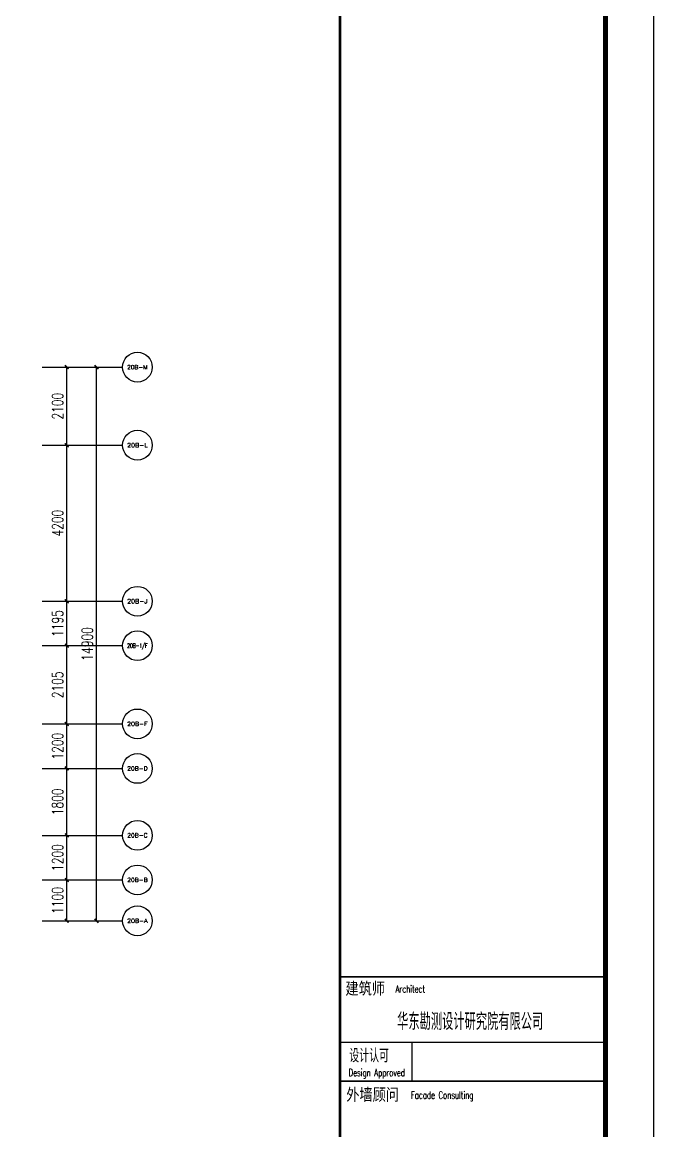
# Model space of a CAD drawing. Extents: x 296441 to 853063, y 459050 to 1117990.
# Drawn here: x 674833 to 691829, y 486313 to 516149 of the extents above; entities that cross this region are included whole.
import ezdxf
from ezdxf.enums import TextEntityAlignment as Align

# ---------------------------------------------------------------- set-up
doc = ezdxf.new("R2010")
doc.units = 0
doc.header["$LTSCALE"] = 1000
for name, color, linetype in [('AXIS', 3, 'Continuous'), ('AXIS_TEXT', 7, 'Continuous'), ('G-GRID-IDEN', 4, 'Continuous'), ('G-GRID-TEXT', 33, 'Continuous'), ('PUB_DIM', 3, 'Continuous'), ('ZT1_通用--图框---PM、LM、DY、JD', 150, 'Continuous')]:
    doc.layers.add(name, color=color, linetype=linetype)
doc.styles.add('_TCH_AXIS', font='COMPLEX', dxfattribs={"bigfont": 'GBCBIG'})
doc.styles.add('_TCH_DIM_T3', font='SIMPLEX', dxfattribs={"width": 0.705882, "bigfont": 'GBCBIG'})
doc.styles.add('GOA_04_COMPLEX_1.00', font='complex.shx')
doc.styles.add('ZT_图框1', font='ROMANS', dxfattribs={"width": 0.8, "bigfont": 'CHINESE'})
doc.styles.add('ZT_图框2', font='', dxfattribs={"width": 0.8})
doc.styles.get('ZT_图框2').set_extended_font_data('NSimSun')
doc.dimstyles.new('_TCH_ARCH&&100', dxfattribs={"dimtxt": 297.5, "dimasz": 100, "dimexe": 250, "dimexo": 300, "dimgap": 100, "dimtad": 1, "dimdec": 0, "dimzin": 0, "dimdsep": 46, "dimtxsty": '_TCH_DIM_T3', "dimblk": 'ARCHTICK', "dimcen": 0.09, "dimclrt": 7, "dimazin": 2, "dimtfac": 1, "dimtdec": 0, "dimtix": 1, "dimtmove": 2, "dimatfit": 3, "dimfxl": 0, "dimtolj": 1, "dimtzin": 0, "dimarcsym": 0})

# ---------------------------------------------------------------- blocks, each defined once
blk = doc.blocks.new('_AXISO')
at = {"layer": 'G-GRID-IDEN'}
blk.add_circle((0, 0), 0.5, dxfattribs=at)
at = {"layer": 'G-GRID-TEXT', "style": 'GOA_04_COMPLEX_1.00', "width": 1.041667}
blk.add_attdef('A', text='', height=0.56, dxfattribs=at).set_placement((-0.25, -0.28), (0.25, -0.28), align=Align.FIT)
blk = doc.blocks.new('_ArchTick')
at = {"color": 0, "linetype": 'ByBlock', "const_width": 0.4}
blk.add_lwpolyline([(-0.5, -0.5), (0.5, 0.5)], dxfattribs=at)
blk = doc.blocks.new('*D360')
at = {"layer": 'Defpoints', "color": 0, "transparency": 16777216}
for p in [(675233, 506865), (676833, 506865), (675233, 491965)]:
    blk.add_point(p, dxfattribs=at)
at = {"layer": 'PUB_DIM', "color": 0, "lineweight": -2, "transparency": 16777216}
for p, q in [((675533, 506865), (677083, 506865)), ((676833, 491965), (676833, 506865)), ((675533, 491965), (677083, 491965))]:
    blk.add_line(p, q, dxfattribs=at)
at = {"layer": 'PUB_DIM', "color": 0, "lineweight": -2, "transparency": 16777216, "xscale": 100, "yscale": 100, "zscale": 100}
for p, rotation in [((676833, 506865), 90), ((676833, 491965), 270)]:
    blk.add_blockref('_ArchTick', p, dxfattribs=dict(at, rotation=rotation))
at = {"layer": 'PUB_DIM', "color": 7, "transparency": 16777216, "insert": (676584, 499415), "char_height": 297.5, "attachment_point": 5, "rotation": 90, "style": '_TCH_DIM_T3'}
blk.add_mtext('\\A1;14900', dxfattribs=at)
blk = doc.blocks.new('*D361')
at = {"layer": 'Defpoints', "color": 0, "transparency": 16777216}
for p in [(675372, 506865), (676033, 506865), (675372, 504765)]:
    blk.add_point(p, dxfattribs=at)
at = {"layer": 'PUB_DIM', "color": 0, "lineweight": -2, "transparency": 16777216}
for p, q in [((675672, 506865), (676283, 506865)), ((676033, 504765), (676033, 506865)), ((675672, 504765), (676283, 504765))]:
    blk.add_line(p, q, dxfattribs=at)
at = {"layer": 'PUB_DIM', "color": 0, "lineweight": -2, "transparency": 16777216, "xscale": 100, "yscale": 100, "zscale": 100}
for p, rotation in [((676033, 506865), 90), ((676033, 504765), 270)]:
    blk.add_blockref('_ArchTick', p, dxfattribs=dict(at, rotation=rotation))
at = {"layer": 'PUB_DIM', "color": 7, "transparency": 16777216, "insert": (675784, 505815), "char_height": 297.5, "attachment_point": 5, "rotation": 90, "style": '_TCH_DIM_T3'}
blk.add_mtext('\\A1;2100', dxfattribs=at)
blk = doc.blocks.new('*D362')
at = {"layer": 'Defpoints', "color": 0, "transparency": 16777216}
for p in [(675372, 504765), (676033, 504765), (675372, 500565)]:
    blk.add_point(p, dxfattribs=at)
at = {"layer": 'PUB_DIM', "color": 0, "lineweight": -2, "transparency": 16777216}
for p, q in [((675672, 504765), (676283, 504765)), ((676033, 500565), (676033, 504765)), ((675672, 500565), (676283, 500565))]:
    blk.add_line(p, q, dxfattribs=at)
at = {"layer": 'PUB_DIM', "color": 0, "lineweight": -2, "transparency": 16777216, "xscale": 100, "yscale": 100, "zscale": 100}
for p, rotation in [((676033, 504765), 90), ((676033, 500565), 270)]:
    blk.add_blockref('_ArchTick', p, dxfattribs=dict(at, rotation=rotation))
at = {"layer": 'PUB_DIM', "color": 7, "transparency": 16777216, "insert": (675784, 502665), "char_height": 297.5, "attachment_point": 5, "rotation": 90, "style": '_TCH_DIM_T3'}
blk.add_mtext('\\A1;4200', dxfattribs=at)
blk = doc.blocks.new('*D363')
at = {"layer": 'Defpoints', "color": 0, "transparency": 16777216}
for p in [(675372, 500565), (676033, 500565), (675372, 499370)]:
    blk.add_point(p, dxfattribs=at)
at = {"layer": 'PUB_DIM', "color": 0, "lineweight": -2, "transparency": 16777216}
for p, q in [((675672, 500565), (676283, 500565)), ((676033, 499370), (676033, 500565)), ((675672, 499370), (676283, 499370))]:
    blk.add_line(p, q, dxfattribs=at)
at = {"layer": 'PUB_DIM', "color": 0, "lineweight": -2, "transparency": 16777216, "xscale": 100, "yscale": 100, "zscale": 100}
for p, rotation in [((676033, 500565), 90), ((676033, 499370), 270)]:
    blk.add_blockref('_ArchTick', p, dxfattribs=dict(at, rotation=rotation))
at = {"layer": 'PUB_DIM', "color": 7, "transparency": 16777216, "insert": (675784, 499967), "char_height": 297.5, "attachment_point": 5, "rotation": 90, "style": '_TCH_DIM_T3'}
blk.add_mtext('\\A1;1195', dxfattribs=at)
blk = doc.blocks.new('*D364')
at = {"layer": 'Defpoints', "color": 0, "transparency": 16777216}
for p in [(675372, 499370), (676033, 499370), (675372, 497265)]:
    blk.add_point(p, dxfattribs=at)
at = {"layer": 'PUB_DIM', "color": 0, "lineweight": -2, "transparency": 16777216}
for p, q in [((675672, 499370), (676283, 499370)), ((676033, 497265), (676033, 499370)), ((675672, 497265), (676283, 497265))]:
    blk.add_line(p, q, dxfattribs=at)
at = {"layer": 'PUB_DIM', "color": 0, "lineweight": -2, "transparency": 16777216, "xscale": 100, "yscale": 100, "zscale": 100}
for p, rotation in [((676033, 499370), 90), ((676033, 497265), 270)]:
    blk.add_blockref('_ArchTick', p, dxfattribs=dict(at, rotation=rotation))
at = {"layer": 'PUB_DIM', "color": 7, "transparency": 16777216, "insert": (675784, 498317), "char_height": 297.5, "attachment_point": 5, "rotation": 90, "style": '_TCH_DIM_T3'}
blk.add_mtext('\\A1;2105', dxfattribs=at)
blk = doc.blocks.new('*D365')
at = {"layer": 'Defpoints', "color": 0, "transparency": 16777216}
for p in [(675372, 497265), (676033, 497265), (675372, 496065)]:
    blk.add_point(p, dxfattribs=at)
at = {"layer": 'PUB_DIM', "color": 0, "lineweight": -2, "transparency": 16777216}
for p, q in [((675672, 497265), (676283, 497265)), ((676033, 496065), (676033, 497265)), ((675672, 496065), (676283, 496065))]:
    blk.add_line(p, q, dxfattribs=at)
at = {"layer": 'PUB_DIM', "color": 0, "lineweight": -2, "transparency": 16777216, "xscale": 100, "yscale": 100, "zscale": 100}
for p, rotation in [((676033, 497265), 90), ((676033, 496065), 270)]:
    blk.add_blockref('_ArchTick', p, dxfattribs=dict(at, rotation=rotation))
at = {"layer": 'PUB_DIM', "color": 7, "transparency": 16777216, "insert": (675784, 496665), "char_height": 297.5, "attachment_point": 5, "rotation": 90, "style": '_TCH_DIM_T3'}
blk.add_mtext('\\A1;1200', dxfattribs=at)
blk = doc.blocks.new('*D366')
at = {"layer": 'Defpoints', "color": 0, "transparency": 16777216}
for p in [(675372, 496065), (676033, 496065), (675372, 494265)]:
    blk.add_point(p, dxfattribs=at)
at = {"layer": 'PUB_DIM', "color": 0, "lineweight": -2, "transparency": 16777216}
for p, q in [((675672, 496065), (676283, 496065)), ((676033, 494265), (676033, 496065)), ((675672, 494265), (676283, 494265))]:
    blk.add_line(p, q, dxfattribs=at)
at = {"layer": 'PUB_DIM', "color": 0, "lineweight": -2, "transparency": 16777216, "xscale": 100, "yscale": 100, "zscale": 100}
for p, rotation in [((676033, 496065), 90), ((676033, 494265), 270)]:
    blk.add_blockref('_ArchTick', p, dxfattribs=dict(at, rotation=rotation))
at = {"layer": 'PUB_DIM', "color": 7, "transparency": 16777216, "insert": (675784, 495165), "char_height": 297.5, "attachment_point": 5, "rotation": 90, "style": '_TCH_DIM_T3'}
blk.add_mtext('\\A1;1800', dxfattribs=at)
blk = doc.blocks.new('*D367')
at = {"layer": 'Defpoints', "color": 0, "transparency": 16777216}
for p in [(675372, 494265), (676033, 494265), (675372, 493065)]:
    blk.add_point(p, dxfattribs=at)
at = {"layer": 'PUB_DIM', "color": 0, "lineweight": -2, "transparency": 16777216}
for p, q in [((675672, 494265), (676283, 494265)), ((676033, 493065), (676033, 494265)), ((675672, 493065), (676283, 493065))]:
    blk.add_line(p, q, dxfattribs=at)
at = {"layer": 'PUB_DIM', "color": 0, "lineweight": -2, "transparency": 16777216, "xscale": 100, "yscale": 100, "zscale": 100}
for p, rotation in [((676033, 494265), 90), ((676033, 493065), 270)]:
    blk.add_blockref('_ArchTick', p, dxfattribs=dict(at, rotation=rotation))
at = {"layer": 'PUB_DIM', "color": 7, "transparency": 16777216, "insert": (675784, 493665), "char_height": 297.5, "attachment_point": 5, "rotation": 90, "style": '_TCH_DIM_T3'}
blk.add_mtext('\\A1;1200', dxfattribs=at)
blk = doc.blocks.new('*D368')
at = {"layer": 'Defpoints', "color": 0, "transparency": 16777216}
for p in [(675372, 493065), (676033, 493065), (675372, 491965)]:
    blk.add_point(p, dxfattribs=at)
at = {"layer": 'PUB_DIM', "color": 0, "lineweight": -2, "transparency": 16777216}
for p, q in [((675672, 493065), (676283, 493065)), ((676033, 491965), (676033, 493065)), ((675672, 491965), (676283, 491965))]:
    blk.add_line(p, q, dxfattribs=at)
at = {"layer": 'PUB_DIM', "color": 0, "lineweight": -2, "transparency": 16777216, "xscale": 100, "yscale": 100, "zscale": 100}
for p, rotation in [((676033, 493065), 90), ((676033, 491965), 270)]:
    blk.add_blockref('_ArchTick', p, dxfattribs=dict(at, rotation=rotation))
at = {"layer": 'PUB_DIM', "color": 7, "transparency": 16777216, "insert": (675784, 492515), "char_height": 297.5, "attachment_point": 5, "rotation": 90, "style": '_TCH_DIM_T3'}
blk.add_mtext('\\A1;1100', dxfattribs=at)
blk = doc.blocks.new('ZT_A1标准图框')
for p, q in [((776.24, -365.96), (831.18, -365.96)), ((790.94, -365.96), (790.94, -374))]:
    blk.add_line(p, q)
blk.add_lwpolyline([(0, -594), (841, -594), (841, 0), (0, 0)], close=True)
at = {"const_width": 1}
blk.add_lwpolyline([(25, -584), (831, -584), (831, -10), (25, -10)], close=True, dxfattribs=at)
for points, const_width in [([(776.05, -10), (776.05, -584)], 0.5), ([(776.05, -352.41), (831, -352.41)], 0.35), ([(776.24, -374), (831.18, -374)], 0.35)]:
    blk.add_lwpolyline(points, dxfattribs=dict(const_width=const_width))
for s, height, style, width, p in [('建筑师', 2.5, 'ZT_图框2', 0.8, (781.26, -356.06)), ('Architect', 1.5, 'ZT_图框1', 0.7, (790.6, -355.68)), ('设计认可', 2.8, 'ZT_图框1', 0.7, (782.07, -370.12)), ('Design Approved', 1.5, 'ZT_图框1', 0.7, (783.65, -372.97)), ('外墙顾问', 2.5, 'ZT_图框2', 0.8, (782.8, -378.02)), ('Facade Consulting', 1.5, 'ZT_图框1', 0.7, (797.19, -377.64))]:
    blk.add_text(s, height=height, dxfattribs=dict(style=style, width=width)).set_placement(p, align=Align.CENTER)
at = {"color": 190, "style": 'ZT_图框1', "width": 0.7}
blk.add_text('华东勘测设计研究院有限公司', height=3.5, dxfattribs=at).set_placement((802.99, -361.48), align=Align.MIDDLE)
at = {"color": 70, "ltscale": 0.3, "style": 'ZT_图框1', "flags": 8}
for tag, width, p in [('子项名称', 0.65, (803.53, -431.64)), ('图名', 0.8, (803.53, -450.79))]:
    blk.add_attdef(tag, text='', height=3.5, dxfattribs=dict(at, width=width)).set_placement(p, align=Align.MIDDLE)
at = {"color": 70, "style": 'ZT_图框1', "width": 0.7, "flags": 8}
for tag, p in [('比例', (823.26, -510.32)), ('版本', (823.22, -517.8)), ('图号', (809.52, -525.31))]:
    blk.add_attdef(tag, text='', height=2.8, dxfattribs=at).set_placement(p, align=Align.MIDDLE)

msp = doc.modelspace()

# ---------------------------------------------------------------- linework, layer by layer
at = {"layer": 'AXIS'}
for p, q in [((675371.6, 506865), (677532.5, 506865)), ((675371.6, 504765), (677532.5, 504765)), ((675371.6, 500565), (677532.5, 500565)), ((675371.6, 499369.6), (677532.5, 499369.6)), ((675371.6, 497265), (677532.5, 497265)), ((675371.6, 496065), (677532.5, 496065)), ((675371.6, 494265), (677532.5, 494265)), ((675371.6, 493065), (677532.5, 493065)), ((675371.6, 491965), (677532.5, 491965))]:
    msp.add_line(p, q, dxfattribs=at)

# ---------------------------------------------------------------- block references
ref = msp.add_blockref('_AXISO', (677932.5, 506865), dxfattribs=dict(at, xscale=800, yscale=800, zscale=800))
ref.add_attrib('A', '20B-M', dxfattribs={"layer": 'AXIS_TEXT', "height": 105.94, "style": '_TCH_AXIS'}).set_placement((677657.6, 506812.1), (678207.5, 506812.1), align=Align.FIT)
ref = msp.add_blockref('_AXISO', (677932.5, 504765), dxfattribs=dict(at, xscale=800, yscale=800, zscale=800))
ref.add_attrib('A', '20B-L', dxfattribs={"layer": 'AXIS_TEXT', "height": 111.87, "style": '_TCH_AXIS'}).set_placement((677658.2, 504709.1), (678206.9, 504709.1), align=Align.FIT)
ref = msp.add_blockref('_AXISO', (677932.5, 500565), dxfattribs=dict(at, xscale=800, yscale=800, zscale=800))
ref.add_attrib('A', '20B-J', dxfattribs={"layer": 'AXIS_TEXT', "height": 116.2, "style": '_TCH_AXIS'}).set_placement((677658.6, 500506.9), (678206.4, 500506.9), align=Align.FIT)
ref = msp.add_blockref('_AXISO', (677932.5, 499369.6), dxfattribs=dict(at, xscale=800, yscale=800, zscale=800))
ref.add_attrib('A', '20B-1/F', dxfattribs={"layer": 'AXIS_TEXT', "height": 123.94, "style": '_TCH_AXIS', "width": 0.65625}).set_placement((677659.5, 499307.6), (678205.6, 499307.6), align=Align.FIT)
ref = msp.add_blockref('_AXISO', (677932.5, 497265), dxfattribs=dict(at, xscale=800, yscale=800, zscale=800))
ref.add_attrib('A', '20B-F', dxfattribs={"layer": 'AXIS_TEXT', "height": 110.84, "style": '_TCH_AXIS'}).set_placement((677658.1, 497209.6), (678207, 497209.6), align=Align.FIT)
ref = msp.add_blockref('_AXISO', (677932.5, 496065), dxfattribs=dict(at, xscale=800, yscale=800, zscale=800))
ref.add_attrib('A', '20B-D', dxfattribs={"layer": 'AXIS_TEXT', "height": 109.83, "style": '_TCH_AXIS'}).set_placement((677658, 496010.1), (678207.1, 496010.1), align=Align.FIT)
ref = msp.add_blockref('_AXISO', (677932.5, 494265), dxfattribs=dict(at, xscale=800, yscale=800, zscale=800))
ref.add_attrib('A', '20B-C', dxfattribs={"layer": 'AXIS_TEXT', "height": 111.87, "style": '_TCH_AXIS'}).set_placement((677658.2, 494209.1), (678206.9, 494209.1), align=Align.FIT)
ref = msp.add_blockref('_AXISO', (677932.5, 493065), dxfattribs=dict(at, xscale=800, yscale=800, zscale=800))
ref.add_attrib('A', '20B-B', dxfattribs={"layer": 'AXIS_TEXT', "height": 109.83, "style": '_TCH_AXIS'}).set_placement((677658, 493010.1), (678207.1, 493010.1), align=Align.FIT)
ref = msp.add_blockref('_AXISO', (677932.5, 491965), dxfattribs=dict(at, xscale=800, yscale=800, zscale=800))
ref.add_attrib('A', '20B-A', dxfattribs={"layer": 'AXIS_TEXT', "height": 108.83, "style": '_TCH_AXIS'}).set_placement((677657.9, 491910.6), (678207.2, 491910.6), align=Align.FIT)
at = {"layer": 'ZT1_通用--图框---PM、LM、DY、JD', "ltscale": 10, "xscale": 130, "yscale": 130, "zscale": 130}
msp.add_blockref('ZT_A1标准图框', (582499.1, 536270), dxfattribs=at)

# ---------------------------------------------------------------- dimensions: what is measured, and where the dimension line sits
at = {"layer": 'PUB_DIM'}
for p1, p2, distance, picture, middle in [((675232.5, 491965), (675232.5, 506865), -1600, '*D360', (676583.8, 499415)), ((675371.6, 504765), (675371.6, 506865), -661, '*D361', (675783.8, 505815)), ((675371.6, 500565), (675371.6, 504765), -661, '*D362', (675783.8, 502665)), ((675371.6, 499369.6), (675371.6, 500565), -661, '*D363', (675783.8, 499967.3)), ((675371.6, 497265), (675371.6, 499369.6), -661, '*D364', (675783.8, 498317.3)), ((675371.6, 496065), (675371.6, 497265), -661, '*D365', (675783.8, 496665)), ((675371.6, 494265), (675371.6, 496065), -661, '*D366', (675783.8, 495165)), ((675371.6, 493065), (675371.6, 494265), -661, '*D367', (675783.8, 493665)), ((675371.6, 491965), (675371.6, 493065), -661, '*D368', (675783.8, 492515))]:
    dim = msp.add_aligned_dim(p1=p1, p2=p2, distance=distance, dimstyle='_TCH_ARCH&&100', dxfattribs=at)
    dim.commit()
    dim.dimension.update_dxf_attribs({"geometry": picture, "text_midpoint": middle})

doc.saveas('drawing.dxf')
